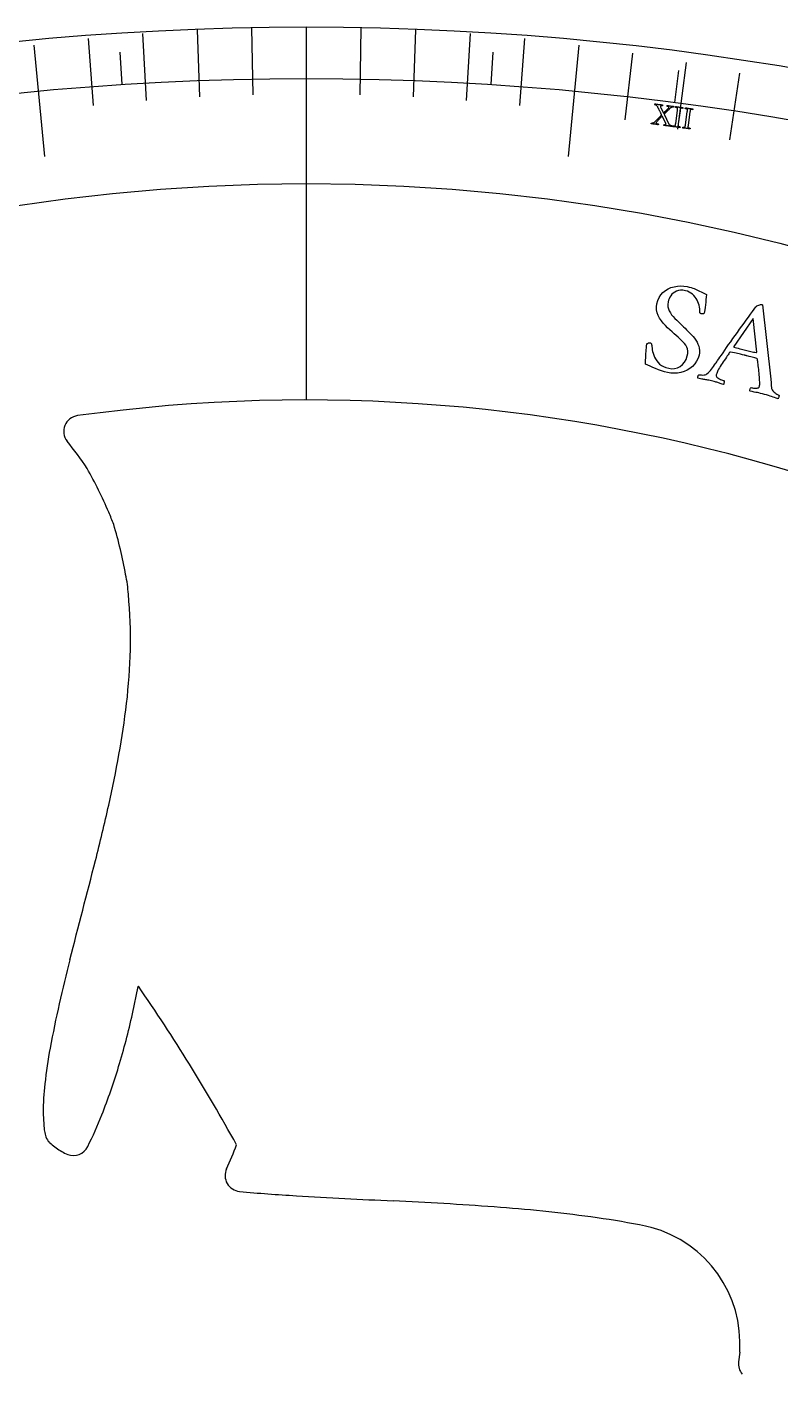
# Model space of a CAD drawing. Header units: millimetres. Extents: x -45 to 45, y -45 to 45.
# Drawn here: x -4.38 to 7.42, y 23.87 to 45 of the extents above; entities that cross this region are included whole.
import ezdxf

# ---------------------------------------------------------------- set-up
doc = ezdxf.new("R2010")
doc.units = ezdxf.units.MM
for name, color, linetype in [('CUT_INNER', 6, 'Continuous'), ('CUT_OUTER', 1, 'Continuous'), ('ENGRAVE', 7, 'Continuous'), ('ENGRAVE_FINE', 8, 'Continuous'), ('TEXT', 5, 'Continuous')]:
    doc.layers.add(name, color=color, linetype=linetype)

msp = doc.modelspace()

# ---------------------------------------------------------------- linework, layer by layer
at = {"layer": 'CUT_INNER'}
for points in [[(-2.7242, 29.5217), (-2.6337, 29.9519), (-2.6323, 29.9572)], [(-4.1246, 27.9742), (-4.124, 27.9581), (-4.1066, 27.706), (-4.1039, 27.6827)], [(-4.0263, 27.5081), (-4.0179, 27.4994), (-4.0008, 27.4833)], [(6.791, 24.2193), (6.7729, 24.0645)]]:
    msp.add_lwpolyline(points, dxfattribs=at)
for centre, radius, start, end in [((0.0002, 12.8591), 26.2908, 358.95678, 97.84003), ((-3.5517, 38.6566), 0.25, 97.91016, 217.63105), ((-7.4888, 35.416), 4.8493, 33.29014, 39.55204), ((-9.6045, 34.6182), 7.073, 23.06203, 29.2815), ((-5.6996, 36.2209), 2.8529, 20.00745, 24.16836), ((-9.8886, 35.1394), 7.1713, 10.22284, 16.67339), ((-4.7287, 35.9947), 1.943, 3.17349, 12.40927), ((-10.0005, 35.3909), 7.2468, 358.77, 5.63328), ((-12.9278, 35.5419), 10.177, 353.49941, 358.27375), ((-18.37, 36.3063), 15.6714, 347.0593, 352.97507), ((-28.3289, 38.3561), 25.8374, 345.59122, 347.57482), ((-1076.5597, 307.5368), 1108.0787, 345.5147561, 345.5977543), ((16.3606, 25.1445), 20.735, 165.39659, 169.31977), ((-26.8696, 13.2438), 29.4412, 28.89606, 34.58916), ((-14.4166, 32.1522), 11.9846, 343.23259, 347.32116), ((5.8783, 27.2421), 10.0463, 169.99602, 173.2366), ((-11.868, 31.383), 9.3225, 338.33455, 343.23999), ((1.17, 27.8889), 5.2953, 174.18639, 179.07651), ((-8.389, 29.9495), 5.5602, 333.1979, 338.82788), ((-3.4218, 27.8156), 0.695, 191.03098, 198.59775), ((-3.8464, 27.6817), 0.25, 200.54574, 223.99114), ((-2.7545, 29.0636), 2.0126, 231.73899, 237.5863), ((-5.788, 29.1902), 4.9993, 335.19869, 339.87887), ((-3.3467, 28.2346), 0.9968, 240.78135, 246.78744), ((-3.6507, 27.5521), 0.25, 249.16939, 333.95252), ((-1.0231, 26.9879), 0.25, 155.10526, 264.47513), ((0.7905, 44.8986), 18.2523, 264.22151, 267.03221), ((7.5599, 156.5717), 130.1297, 266.601399, 267.268863), ((-1.7406, -38.4604), 65.124, 85.873395, 87.271714), ((1.2125, 2.3045), 24.2523, 82.30392, 85.90168), ((2.0662, 9.3912), 17.1154, 79.36888, 81.9589), ((4.7023, 23.4081), 2.8527, 75.79866, 79.46863), ((4.91, 24.3533), 1.8857, 355.92431, 74.87213), ((7.0213, 24.0356), 0.25, 173.34726, 220.27541)]:
    msp.add_arc(centre, radius, start, end, dxfattribs=at)
at = {"layer": 'CUT_OUTER'}
msp.add_circle((0, 0), 45, dxfattribs=at)
at = {"layer": 'ENGRAVE'}
for points in [[(0, 45), (0, 39.15)], [(0, 44.7), (0, 43.6832)]]:
    msp.add_lwpolyline(points, dxfattribs=at)
for centre, radius in [((0, 0), 44.1916), ((0, 12.859), 29.684)]:
    msp.add_circle(centre, radius, dxfattribs=at)
at = {"layer": 'ENGRAVE_FINE'}
for points in [[(-3.4196, 44.8176), (-3.3394, 43.7671)], [(-2.5674, 44.8973), (-2.5073, 43.8457)], [(-1.7129, 44.9543), (-1.6728, 43.902)], [(-0.8568, 44.9886), (-0.8368, 43.9357)], [(0.8568, 44.9886), (0.8368, 43.9357)], [(1.7129, 44.9543), (1.6728, 43.902)], [(2.5674, 44.8973), (2.5073, 43.8457)], [(3.4196, 44.8176), (3.3394, 43.7671)], [(-4.2686, 44.7153), (-4.1017, 42.9669)], [(-2.9235, 44.6043), (-2.8903, 44.097)], [(2.9235, 44.6043), (2.8903, 44.097)], [(4.2686, 44.7153), (4.1017, 42.9669)], [(5.1138, 44.5906), (4.9937, 43.5433)], [(5.9543, 44.4437), (5.8143, 43.3984)], [(5.8345, 44.3176), (5.7682, 43.8136)], [(6.7895, 44.2747), (6.6296, 43.2319)]]:
    msp.add_lwpolyline(points, dxfattribs=at)
at = {"layer": 'TEXT'}
for points in [[(5.5219, 43.7844), (5.5306, 43.7834), (5.5389, 43.7825), (5.5468, 43.7817), (5.5544, 43.7811), (5.5618, 43.7805), (5.5691, 43.7799), (5.5763, 43.7793), (5.5835, 43.7786), (5.5838, 43.7773), (5.5839, 43.7756), (5.5838, 43.7734), (5.5835, 43.7707), (5.583, 43.7681), (5.5824, 43.7663), (5.5817, 43.7653), (5.5808, 43.7651), (5.5788, 43.7652), (5.5764, 43.7653), (5.5736, 43.7653), (5.5703, 43.7652), (5.5669, 43.7649), (5.5635, 43.7643), (5.5602, 43.7635), (5.557, 43.7624), (5.5542, 43.7609), (5.5521, 43.759), (5.5507, 43.7565), (5.5499, 43.7536), (5.5499, 43.7507), (5.5506, 43.7472), (5.552, 43.7432), (5.554, 43.7387), (5.5985, 43.6467), (5.611, 43.6596), (5.6231, 43.672), (5.635, 43.684), (5.6466, 43.6956), (5.6572, 43.7064), (5.6664, 43.716), (5.674, 43.7243), (5.6801, 43.7315), (5.6809, 43.7326), (5.6816, 43.7337), (5.6821, 43.7349), (5.6825, 43.7361), (5.6827, 43.7372), (5.6829, 43.738), (5.683, 43.7386), (5.6831, 43.739), (5.6829, 43.7408), (5.6821, 43.7429), (5.6805, 43.7451), (5.6782, 43.7476), (5.6746, 43.75), (5.6692, 43.7521), (5.6619, 43.7539), (5.6528, 43.7553), (5.6522, 43.756), (5.6519, 43.7573), (5.6517, 43.7591), (5.6519, 43.7617), (5.6522, 43.7643), (5.6526, 43.7665), (5.653, 43.7682), (5.6536, 43.7696), (5.6605, 43.7682), (5.667, 43.767), (5.673, 43.7658), (5.6787, 43.7646), (5.6843, 43.7636), (5.6902, 43.7626), (5.6964, 43.7616), (5.7029, 43.7607), (5.7118, 43.7596), (5.72, 43.7587), (5.7276, 43.7581), (5.7344, 43.7576), (5.7405, 43.7573), (5.7461, 43.7569), (5.7512, 43.7566), (5.7556, 43.7563), (5.7559, 43.7551), (5.7561, 43.7535), (5.7561, 43.7516), (5.756, 43.7493), (5.7556, 43.747), (5.755, 43.7451), (5.754, 43.7435), (5.7528, 43.7423), (5.7515, 43.7424), (5.7494, 43.7424), (5.7466, 43.7424), (5.7431, 43.7423), (5.7391, 43.7421), (5.7349, 43.7414), (5.7304, 43.7405), (5.7257, 43.7392), (5.721, 43.7374), (5.7164, 43.7351), (5.712, 43.7323), (5.7077, 43.7289), (5.6975, 43.7194), (5.688, 43.7106), (5.6792, 43.7024), (5.6711, 43.6949), (5.6634, 43.6877), (5.6557, 43.6804), (5.6482, 43.6731), (5.6407, 43.6656), (5.633, 43.6578), (5.6245, 43.6492), (5.6155, 43.6399), (5.6058, 43.6299), (5.6813, 43.4773), (5.6845, 43.472), (5.6888, 43.4674), (5.694, 43.4633), (5.7003, 43.4599), (5.707, 43.4571), (5.7134, 43.4548), (5.7196, 43.4532), (5.7255, 43.4521), (5.726, 43.4508), (5.7262, 43.4492), (5.7261, 43.4471), (5.7258, 43.4446), (5.7253, 43.4423), (5.7249, 43.4404), (5.7245, 43.4391), (5.7242, 43.4384), (5.7175, 43.4398), (5.7112, 43.441), (5.7054, 43.4422), (5.7001, 43.4433), (5.6948, 43.4443), (5.6889, 43.4453), (5.6824, 43.4463), (5.6754, 43.4473), (5.6657, 43.4485), (5.6567, 43.4495), (5.6483, 43.4504), (5.6405, 43.4511), (5.6327, 43.4517), (5.6242, 43.4524), (5.6152, 43.4531), (5.6054, 43.4539), (5.6047, 43.4552), (5.6044, 43.457), (5.6043, 43.4592), (5.6045, 43.4619), (5.6049, 43.4645), (5.6055, 43.4663), (5.6063, 43.4673), (5.6072, 43.4675), (5.6089, 43.4674), (5.6111, 43.4674), (5.6137, 43.4675), (5.6169, 43.4678), (5.6202, 43.4682), (5.6235, 43.4688), (5.6267, 43.4697), (5.6299, 43.4708), (5.6327, 43.4721), (5.6347, 43.4737), (5.6361, 43.4755), (5.6367, 43.4776), (5.6368, 43.4782), (5.6367, 43.4788), (5.6366, 43.4795), (5.6363, 43.4804), (5.6361, 43.4813), (5.6358, 43.482), (5.6354, 43.4827), (5.635, 43.4833), (5.5767, 43.6049), (5.5703, 43.5983), (5.5637, 43.5914), (5.5567, 43.5841), (5.5495, 43.5764), (5.5422, 43.5685), (5.5351, 43.5608), (5.528, 43.5531), (5.521, 43.5455), (5.5144, 43.5382), (5.5082, 43.5313), (5.5025, 43.5248), (5.4973, 43.5188), (5.4928, 43.5134), (5.489, 43.5089), (5.4861, 43.5053), (5.4839, 43.5026), (5.4836, 43.5021), (5.4832, 43.5015), (5.4827, 43.5007), (5.4821, 43.4999), (5.4815, 43.4989), (5.4811, 43.4979), (5.4808, 43.4968), (5.4806, 43.4956), (5.4808, 43.4934), (5.4821, 43.4911), (5.4844, 43.4888), (5.4878, 43.4865), (5.4925, 43.4843), (5.4987, 43.4823), (5.5064, 43.4807), (5.5156, 43.4793), (5.5161, 43.478), (5.5164, 43.4763), (5.5165, 43.4742), (5.5164, 43.4717), (5.5161, 43.4693), (5.5158, 43.4675), (5.5154, 43.4662), (5.5149, 43.4655), (5.5083, 43.4668), (5.5017, 43.4681), (5.495, 43.4693), (5.4883, 43.4706), (5.4815, 43.4717), (5.4748, 43.4728), (5.4682, 43.4738), (5.4616, 43.4747), (5.4527, 43.4758), (5.4444, 43.4766), (5.4368, 43.4774), (5.4298, 43.4779), (5.4231, 43.4784), (5.4163, 43.4788), (5.4094, 43.4792), (5.4023, 43.4796), (5.4021, 43.481), (5.4022, 43.4828), (5.4025, 43.4848), (5.403, 43.4872), (5.4037, 43.4895), (5.4042, 43.4912), (5.4047, 43.4924), (5.405, 43.4932), (5.4065, 43.4931), (5.409, 43.4931), (5.4126, 43.4932), (5.4172, 43.4934), (5.4224, 43.4938), (5.4278, 43.4945), (5.4335, 43.4956), (5.4394, 43.497), (5.4451, 43.4989), (5.4503, 43.5013), (5.4548, 43.5043), (5.4588, 43.5078), (5.4691, 43.5181), (5.4788, 43.528), (5.4881, 43.5375), (5.4969, 43.5466), (5.5054, 43.5555), (5.5139, 43.5643), (5.5224, 43.5733), (5.5309, 43.5822), (5.5396, 43.5914), (5.5486, 43.6009), (5.558, 43.6107), (5.5679, 43.6209), (5.5656, 43.6259), (5.5629, 43.6315), (5.56, 43.6377), (5.5567, 43.6444), (5.5532, 43.6515), (5.5497, 43.6587), (5.5461, 43.6662), (5.5425, 43.6737), (5.5389, 43.6812), (5.5354, 43.6885), (5.532, 43.6955), (5.5287, 43.7023), (5.5256, 43.7086), (5.5228, 43.7143), (5.5203, 43.7194), (5.518, 43.7239), (5.5162, 43.7276), (5.5149, 43.7303), (5.5141, 43.7319), (5.5139, 43.7324), (5.5108, 43.7389), (5.5076, 43.7447), (5.5045, 43.7498), (5.5014, 43.7543), (5.4982, 43.7583), (5.4945, 43.7622), (5.4905, 43.766), (5.4862, 43.7696), (5.4831, 43.7718), (5.4798, 43.7738), (5.4762, 43.7755), (5.4724, 43.777), (5.4687, 43.7782), (5.4654, 43.7792), (5.4625, 43.7799), (5.4601, 43.7803), (5.4593, 43.7808), (5.4588, 43.7819), (5.4587, 43.7838), (5.4589, 43.7864), (5.4593, 43.7891), (5.46, 43.7912), (5.4608, 43.7928), (5.4618, 43.794), (5.4703, 43.7926), (5.4781, 43.7914), (5.4853, 43.7901), (5.4919, 43.789), (5.4984, 43.7878), (5.5056, 43.7867), (5.5134, 43.7856), (5.5219, 43.7844)], [(5.8436, 43.7427), (5.8507, 43.7418), (5.8577, 43.741), (5.8646, 43.7403), (5.8714, 43.7397), (5.8783, 43.7391), (5.8853, 43.7385), (5.8924, 43.7378), (5.8998, 43.7371), (5.9004, 43.7358), (5.9008, 43.7342), (5.9008, 43.7323), (5.9005, 43.7301), (5.9, 43.7278), (5.8994, 43.726), (5.8987, 43.7245), (5.8979, 43.7235), (5.8961, 43.7237), (5.8937, 43.7238), (5.8907, 43.724), (5.887, 43.7242), (5.8831, 43.7243), (5.8793, 43.7243), (5.8756, 43.7242), (5.872, 43.724), (5.8689, 43.7236), (5.8664, 43.7229), (5.8647, 43.7219), (5.8636, 43.7206), (5.8626, 43.7181), (5.8617, 43.7152), (5.8609, 43.7119), (5.8602, 43.7082), (5.8596, 43.7042), (5.8589, 43.7), (5.8583, 43.6957), (5.8577, 43.6911), (5.8576, 43.6904), (5.8575, 43.6897), (5.8574, 43.689), (5.8573, 43.6882), (5.8572, 43.6875), (5.8571, 43.6868), (5.857, 43.686), (5.8569, 43.6853), (5.8296, 43.482), (5.8295, 43.4812), (5.8294, 43.4805), (5.8293, 43.4798), (5.8292, 43.479), (5.8291, 43.4783), (5.829, 43.4776), (5.8289, 43.4768), (5.8288, 43.4761), (5.8282, 43.4716), (5.8277, 43.4673), (5.8272, 43.4632), (5.8268, 43.4593), (5.8265, 43.4556), (5.8265, 43.4523), (5.8266, 43.4493), (5.8269, 43.4466), (5.8276, 43.4453), (5.829, 43.4439), (5.8312, 43.4426), (5.8341, 43.4412), (5.8374, 43.4398), (5.8409, 43.4386), (5.8445, 43.4375), (5.8483, 43.4365), (5.8519, 43.4357), (5.8548, 43.4351), (5.8572, 43.4346), (5.8589, 43.4343), (5.8594, 43.4331), (5.8597, 43.4315), (5.8598, 43.4296), (5.8597, 43.4273), (5.8594, 43.425), (5.8588, 43.4232), (5.8581, 43.4217), (5.8571, 43.4207), (5.8499, 43.4221), (5.8429, 43.4235), (5.836, 43.4249), (5.8293, 43.4262), (5.8226, 43.4274), (5.8158, 43.4285), (5.8089, 43.4296), (5.8019, 43.4306), (5.7951, 43.4314), (5.7882, 43.4322), (5.7812, 43.4329), (5.7741, 43.4335), (5.767, 43.4341), (5.7597, 43.4346), (5.7525, 43.4351), (5.7451, 43.4356), (5.7445, 43.4369), (5.7441, 43.4385), (5.7441, 43.4404), (5.7443, 43.4427), (5.7448, 43.4449), (5.7454, 43.4468), (5.7461, 43.4482), (5.747, 43.4493), (5.7487, 43.4491), (5.7511, 43.4489), (5.7541, 43.4488), (5.7578, 43.4486), (5.7617, 43.4485), (5.7655, 43.4486), (5.7693, 43.4489), (5.773, 43.4493), (5.7762, 43.4499), (5.7787, 43.4507), (5.7803, 43.4516), (5.7811, 43.4527), (5.7824, 43.4557), (5.7835, 43.4592), (5.7845, 43.4631), (5.7853, 43.4675), (5.786, 43.4722), (5.7868, 43.4771), (5.7875, 43.4822), (5.7882, 43.4875), (5.8153, 43.6909), (5.816, 43.6961), (5.8166, 43.7013), (5.8172, 43.7063), (5.8177, 43.7111), (5.8181, 43.7157), (5.8182, 43.7198), (5.818, 43.7235), (5.8176, 43.7268), (5.8171, 43.7282), (5.8158, 43.7296), (5.8136, 43.7309), (5.8106, 43.7322), (5.807, 43.7333), (5.8034, 43.7344), (5.7997, 43.7354), (5.7959, 43.7364), (5.7923, 43.7372), (5.7894, 43.7378), (5.787, 43.7382), (5.7852, 43.7385), (5.7847, 43.7398), (5.7844, 43.7414), (5.7843, 43.7433), (5.7844, 43.7456), (5.7847, 43.7478), (5.7853, 43.7497), (5.786, 43.7511), (5.787, 43.7522), (5.7943, 43.7509), (5.8015, 43.7497), (5.8087, 43.7484), (5.8158, 43.7471), (5.8228, 43.7459), (5.8298, 43.7447), (5.8367, 43.7436), (5.8436, 43.7427)], [(5.9985, 43.7217), (6.0055, 43.7208), (6.0125, 43.72), (6.0194, 43.7192), (6.0262, 43.7186), (6.0331, 43.718), (6.0401, 43.7174), (6.0473, 43.7167), (6.0546, 43.716), (6.0553, 43.7147), (6.0556, 43.7131), (6.0557, 43.7111), (6.0554, 43.7089), (6.0548, 43.7067), (6.0542, 43.7048), (6.0535, 43.7034), (6.0527, 43.7023), (6.0509, 43.7025), (6.0485, 43.7027), (6.0455, 43.7029), (6.0418, 43.7031), (6.0379, 43.7032), (6.0341, 43.7032), (6.0304, 43.7031), (6.0268, 43.7029), (6.0237, 43.7025), (6.0212, 43.7018), (6.0194, 43.7008), (6.0184, 43.6996), (6.0174, 43.6971), (6.0165, 43.6941), (6.0156, 43.6908), (6.0149, 43.6872), (6.0143, 43.6832), (6.0136, 43.679), (6.013, 43.6747), (6.0123, 43.6701), (6.0122, 43.6694), (6.0121, 43.6687), (6.012, 43.6679), (6.0119, 43.6672), (6.0118, 43.6665), (6.0117, 43.6657), (6.0116, 43.665), (6.0115, 43.6643), (5.9835, 43.461), (5.9834, 43.4603), (5.9833, 43.4596), (5.9832, 43.4589), (5.9831, 43.4581), (5.983, 43.4574), (5.9829, 43.4567), (5.9828, 43.4559), (5.9827, 43.4552), (5.9821, 43.4507), (5.9816, 43.4464), (5.9811, 43.4422), (5.9807, 43.4383), (5.9804, 43.4347), (5.9803, 43.4314), (5.9804, 43.4284), (5.9807, 43.4257), (5.9814, 43.4244), (5.9828, 43.423), (5.9849, 43.4217), (5.9878, 43.4202), (5.9912, 43.4188), (5.9947, 43.4176), (5.9983, 43.4165), (6.0021, 43.4155), (6.0056, 43.4147), (6.0086, 43.4141), (6.0109, 43.4136), (6.0127, 43.4133), (6.0132, 43.4121), (6.0135, 43.4105), (6.0135, 43.4085), (6.0134, 43.4063), (6.0131, 43.404), (6.0125, 43.4022), (6.0118, 43.4007), (6.0108, 43.3997), (6.0036, 43.4011), (5.9966, 43.4026), (5.9898, 43.4039), (5.9831, 43.4052), (5.9764, 43.4065), (5.9696, 43.4077), (5.9627, 43.4087), (5.9557, 43.4098), (5.9488, 43.4106), (5.9419, 43.4115), (5.9349, 43.4122), (5.9278, 43.4128), (5.9207, 43.4134), (5.9135, 43.414), (5.9062, 43.4145), (5.8989, 43.415), (5.8982, 43.4163), (5.8979, 43.4179), (5.8978, 43.4198), (5.8981, 43.4221), (5.8986, 43.4243), (5.8992, 43.4261), (5.9, 43.4276), (5.9008, 43.4287), (5.9025, 43.4285), (5.9049, 43.4283), (5.9079, 43.4281), (5.9116, 43.4279), (5.9155, 43.4279), (5.9193, 43.4279), (5.9231, 43.4282), (5.9268, 43.4286), (5.93, 43.4292), (5.9325, 43.4299), (5.9341, 43.4309), (5.9349, 43.432), (5.9362, 43.435), (5.9374, 43.4385), (5.9383, 43.4424), (5.9392, 43.4468), (5.9399, 43.4515), (5.9407, 43.4564), (5.9414, 43.4615), (5.9422, 43.4667), (5.9699, 43.67), (5.9706, 43.6753), (5.9713, 43.6804), (5.9719, 43.6854), (5.9725, 43.6903), (5.9728, 43.6948), (5.973, 43.6989), (5.9728, 43.7026), (5.9724, 43.7059), (5.9719, 43.7074), (5.9706, 43.7088), (5.9684, 43.7101), (5.9654, 43.7113), (5.9619, 43.7125), (5.9583, 43.7136), (5.9545, 43.7146), (5.9507, 43.7156), (5.9472, 43.7164), (5.9442, 43.717), (5.9418, 43.7175), (5.94, 43.7178), (5.9395, 43.719), (5.9392, 43.7206), (5.9392, 43.7225), (5.9393, 43.7248), (5.9396, 43.7271), (5.9401, 43.7289), (5.9409, 43.7304), (5.9419, 43.7314), (5.9492, 43.7302), (5.9564, 43.7289), (5.9636, 43.7276), (5.9706, 43.7263), (5.9777, 43.725), (5.9847, 43.7238), (5.9916, 43.7227), (5.9985, 43.7217)], [(5.9703, 40.928), (6.0017, 40.9209), (6.0301, 40.9134), (6.0555, 40.9055), (6.078, 40.8974), (6.099, 40.8888), (6.1201, 40.8794), (6.1413, 40.8693), (6.1627, 40.8585), (6.1854, 40.8468), (6.2108, 40.8339), (6.2388, 40.8199), (6.2695, 40.8047), (6.2667, 40.7642), (6.2631, 40.7232), (6.2587, 40.6817), (6.2534, 40.6397), (6.248, 40.6001), (6.2432, 40.566), (6.2388, 40.5372), (6.235, 40.5138), (6.2338, 40.509), (6.2303, 40.5054), (6.2247, 40.503), (6.2169, 40.5018), (6.2084, 40.5013), (6.2009, 40.5013), (6.1943, 40.5018), (6.1886, 40.5027), (6.1818, 40.5048), (6.176, 40.5077), (6.1712, 40.5115), (6.1674, 40.5161), (6.1685, 40.536), (6.1679, 40.5578), (6.1655, 40.5817), (6.1614, 40.6076), (6.1553, 40.6345), (6.1471, 40.6612), (6.1368, 40.6879), (6.1244, 40.7145), (6.1098, 40.7404), (6.0928, 40.7646), (6.0736, 40.7874), (6.0521, 40.8086), (6.0281, 40.8274), (6.0016, 40.8428), (5.9726, 40.8549), (5.941, 40.8635), (5.9005, 40.8698), (5.8635, 40.8708), (5.8301, 40.8663), (5.8003, 40.8566), (5.7739, 40.8428), (5.7505, 40.8262), (5.7301, 40.8069), (5.7128, 40.7847), (5.6984, 40.7611), (5.6866, 40.7371), (5.6776, 40.7129), (5.6712, 40.6884), (5.6661, 40.6495), (5.667, 40.6128), (5.6739, 40.5783), (5.6869, 40.5461), (5.7045, 40.5155), (5.7251, 40.4858), (5.749, 40.457), (5.7759, 40.4291), (5.8045, 40.4016), (5.8331, 40.3737), (5.8616, 40.3455), (5.8902, 40.317), (5.9124, 40.2958), (5.9357, 40.2735), (5.96, 40.2501), (5.9854, 40.2256), (6.011, 40.2002), (6.0358, 40.1738), (6.0598, 40.1465), (6.083, 40.1182), (6.1043, 40.0889), (6.1226, 40.0586), (6.1379, 40.0271), (6.1503, 39.9946), (6.1587, 39.961), (6.1623, 39.9265), (6.1611, 39.8911), (6.1551, 39.8548), (6.1393, 39.8031), (6.1168, 39.7563), (6.0876, 39.7144), (6.0517, 39.6773), (6.0109, 39.6454), (5.9668, 39.619), (5.9196, 39.5981), (5.8692, 39.5826), (5.8171, 39.5729), (5.7649, 39.5691), (5.7126, 39.5713), (5.6602, 39.5794), (5.6114, 39.5912), (5.5641, 39.6055), (5.5182, 39.6224), (5.4737, 39.6418), (5.431, 39.6617), (5.3905, 39.6801), (5.3521, 39.6968), (5.3159, 39.712), (5.316, 39.7435), (5.3167, 39.776), (5.3179, 39.8094), (5.3197, 39.8438), (5.3219, 39.8775), (5.3241, 39.9091), (5.3265, 39.9386), (5.3289, 39.9659), (5.3312, 39.9896), (5.3332, 40.0083), (5.3349, 40.022), (5.3363, 40.0307), (5.3426, 40.0346), (5.3492, 40.038), (5.3561, 40.041), (5.3634, 40.0435), (5.3707, 40.0453), (5.3781, 40.0462), (5.3853, 40.0462), (5.3925, 40.0452), (5.4007, 40.0424), (5.4065, 40.0376), (5.4101, 40.0309), (5.4115, 40.0222), (5.4122, 40.0057), (5.4141, 39.9861), (5.4172, 39.9636), (5.4213, 39.9379), (5.4271, 39.9104), (5.4351, 39.882), (5.4452, 39.8527), (5.4576, 39.8226), (5.4727, 39.7929), (5.4909, 39.7648), (5.5124, 39.7383), (5.537, 39.7133), (5.5655, 39.6911), (5.5986, 39.6725), (5.6363, 39.6575), (5.6786, 39.6463), (5.7255, 39.6405), (5.7711, 39.6434), (5.8155, 39.6549), (5.8586, 39.6751), (5.8975, 39.7038), (5.929, 39.7409), (5.953, 39.7865), (5.9697, 39.8406), (5.9761, 39.8808), (5.9767, 39.9174), (5.9716, 39.9505), (5.9607, 39.98), (5.9453, 40.0072), (5.9267, 40.0335), (5.905, 40.0589), (5.88, 40.0834), (5.8528, 40.1077), (5.8246, 40.1328), (5.7952, 40.1586), (5.7647, 40.1851), (5.731, 40.2164), (5.6969, 40.2489), (5.6622, 40.2826), (5.627, 40.3176), (5.5934, 40.3541), (5.5634, 40.3923), (5.5371, 40.4323), (5.5145, 40.4741), (5.4975, 40.5177), (5.4882, 40.5632), (5.4866, 40.6107), (5.4927, 40.6601), (5.5065, 40.7111), (5.5269, 40.7572), (5.554, 40.7984), (5.5876, 40.8346), (5.6264, 40.8657), (5.6687, 40.8913), (5.7145, 40.9115), (5.7639, 40.9262), (5.8151, 40.9353), (5.8666, 40.9386), (5.9183, 40.9362), (5.9703, 40.928)], [(6.4143, 39.7233), (6.4162, 39.7261), (6.4221, 39.7346), (6.4318, 39.7488), (6.4455, 39.7686), (6.4625, 39.7933), (6.4823, 39.8221), (6.5048, 39.8548), (6.5301, 39.8917), (6.5577, 39.9316), (6.5871, 39.9736), (6.6183, 40.0177), (6.6513, 40.0639), (6.6854, 40.1116), (6.7199, 40.1599), (6.7547, 40.2089), (6.79, 40.2586), (6.8252, 40.3081), (6.8598, 40.3566), (6.8939, 40.4039), (6.9273, 40.4502), (6.9594, 40.4945), (6.9897, 40.536), (7.0181, 40.5748), (7.0446, 40.6108), (7.0522, 40.6178), (7.0624, 40.6247), (7.0752, 40.6314), (7.0907, 40.638), (7.1063, 40.6435), (7.1195, 40.6469), (7.1304, 40.6481), (7.1389, 40.6473), (7.1408, 40.6467), (7.1423, 40.6462), (7.1433, 40.6456), (7.1439, 40.6449), (7.1445, 40.6442), (7.1454, 40.6432), (7.1467, 40.642), (7.1484, 40.6405), (7.277, 39.4743), (7.2825, 39.4168), (7.2867, 39.3738), (7.2898, 39.3453), (7.2917, 39.3311), (7.2949, 39.3187), (7.3007, 39.3064), (7.3091, 39.2941), (7.32, 39.282), (7.3324, 39.2704), (7.3452, 39.2601), (7.3582, 39.2508), (7.3715, 39.2426), (7.3838, 39.2359), (7.3937, 39.2307), (7.4012, 39.2272), (7.4064, 39.2252), (7.4082, 39.2186), (7.4083, 39.2108), (7.4067, 39.2021), (7.4036, 39.1923), (7.3999, 39.183), (7.3968, 39.1759), (7.3944, 39.171), (7.3925, 39.1682), (7.365, 39.178), (7.3388, 39.1873), (7.3142, 39.196), (7.291, 39.2041), (7.2673, 39.2121), (7.2413, 39.2203), (7.2129, 39.2286), (7.1822, 39.2372), (7.1496, 39.2459), (7.1199, 39.2533), (7.0929, 39.2596), (7.0686, 39.2646), (7.0443, 39.2694), (7.017, 39.2749), (6.9869, 39.2809), (6.9539, 39.2875), (6.9517, 39.2932), (6.951, 39.3002), (6.9519, 39.3083), (6.9543, 39.3177), (6.9577, 39.3269), (6.9616, 39.3342), (6.966, 39.3399), (6.9708, 39.3437), (6.9812, 39.3415), (6.9943, 39.3394), (7.0101, 39.3376), (7.0287, 39.336), (7.0473, 39.3352), (7.063, 39.3358), (7.0759, 39.3379), (7.0859, 39.3414), (7.0907, 39.3453), (7.0949, 39.3509), (7.0985, 39.3584), (7.1015, 39.3676), (7.1036, 39.3785), (7.1048, 39.393), (7.1053, 39.4111), (7.105, 39.4328), (7.104, 39.4572), (7.1026, 39.4831), (7.1005, 39.5107), (7.098, 39.5399), (7.0951, 39.5698), (7.0921, 39.5993), (7.089, 39.6283), (7.0858, 39.657), (7.0826, 39.6843), (7.0797, 39.7091), (7.0771, 39.7313), (7.0747, 39.751), (7.0728, 39.7672), (7.0714, 39.7787), (7.0706, 39.7856), (7.0703, 39.7879), (7.0701, 39.7883), (7.0695, 39.7892), (7.0686, 39.7908), (7.0673, 39.7931), (7.0657, 39.7954), (7.064, 39.7972), (7.0622, 39.7985), (7.0602, 39.7993), (7.0443, 39.8044), (7.0265, 39.8097), (7.0068, 39.8152), (6.9853, 39.8209), (6.9633, 39.8266), (6.942, 39.8321), (6.9215, 39.8374), (6.9017, 39.8425), (6.8966, 39.8438), (6.8915, 39.8451), (6.8864, 39.8464), (6.8813, 39.8477), (6.8763, 39.8489), (6.8716, 39.8501), (6.8672, 39.8513), (6.8629, 39.8523), (6.8335, 39.8598), (6.8062, 39.8664), (6.7813, 39.8724), (6.7585, 39.8776), (6.7354, 39.8826), (6.7091, 39.888), (6.6796, 39.8938), (6.6469, 39.8999), (6.6457, 39.9), (6.6442, 39.8997), (6.6423, 39.8992), (6.64, 39.8983), (6.6379, 39.8974), (6.6364, 39.8968), (6.6355, 39.8964), (6.6352, 39.8963), (6.6336, 39.894), (6.6289, 39.887), (6.621, 39.8755), (6.6099, 39.8593), (6.5966, 39.84), (6.5822, 39.8189), (6.5665, 39.7961), (6.5496, 39.7715), (6.5325, 39.7465), (6.5163, 39.7222), (6.501, 39.6986), (6.4866, 39.6757), (6.4723, 39.6533), (6.4603, 39.6325), (6.4504, 39.6133), (6.4426, 39.5958), (6.4364, 39.5799), (6.4313, 39.5656), (6.4273, 39.553), (6.4243, 39.542), (6.4237, 39.5309), (6.4273, 39.52), (6.435, 39.5093), (6.4469, 39.4988), (6.4612, 39.4889), (6.476, 39.4801), (6.4913, 39.4724), (6.5071, 39.4658), (6.5217, 39.4603), (6.5333, 39.4561), (6.5418, 39.4532), (6.5474, 39.4516), (6.5485, 39.448), (6.5488, 39.4423), (6.5484, 39.4345), (6.5471, 39.4247), (6.5453, 39.4145), (6.5431, 39.406), (6.5404, 39.399), (6.5374, 39.3936), (6.5192, 39.3991), (6.5025, 39.4043), (6.4871, 39.4092), (6.4731, 39.4137), (6.4598, 39.418), (6.4465, 39.4223), (6.4332, 39.4266), (6.4199, 39.4309), (6.4055, 39.4353), (6.3889, 39.44), (6.37, 39.4449), (6.349, 39.4501), (6.3278, 39.455), (6.3082, 39.4592), (6.2903, 39.4628), (6.2741, 39.4657), (6.2588, 39.4682), (6.2435, 39.4707), (6.2281, 39.4733), (6.2128, 39.4758), (6.1965, 39.4785), (6.1781, 39.4817), (6.1577, 39.4853), (6.1354, 39.4894), (6.1343, 39.493), (6.1343, 39.4985), (6.1352, 39.5062), (6.1372, 39.5159), (6.1398, 39.5259), (6.1425, 39.5343), (6.1454, 39.5412), (6.1485, 39.5466), (6.1593, 39.5447), (6.1735, 39.5433), (6.1912, 39.5422), (6.2122, 39.5416), (6.2333, 39.5422), (6.2511, 39.5451), (6.2655, 39.5503), (6.2766, 39.5577), (6.2959, 39.5742), (6.3143, 39.5922), (6.3319, 39.6115), (6.3487, 39.6322), (6.365, 39.654), (6.3814, 39.6764), (6.3978, 39.6995), (6.4143, 39.7233)], [(7.0044, 40.4263), (6.6992, 39.9885), (6.6992, 39.9882), (6.6992, 39.9874), (6.6992, 39.986), (6.6992, 39.9842), (6.6993, 39.9822), (6.6997, 39.9808), (6.7003, 39.9798), (6.7012, 39.9793), (6.7215, 39.9733), (6.7436, 39.9669), (6.7677, 39.9602), (6.7937, 39.9531), (6.8194, 39.9461), (6.8425, 39.94), (6.8628, 39.9346), (6.8805, 39.9301), (6.9035, 39.9244), (6.9254, 39.9192), (6.9462, 39.9145), (6.966, 39.9104), (6.9856, 39.9064), (7.0061, 39.9022), (7.0275, 39.8977), (7.0498, 39.893), (7.0518, 39.8928), (7.0535, 39.8934), (7.055, 39.8947), (7.0563, 39.8967), (7.0573, 39.8988), (7.058, 39.9003), (7.0585, 39.9012), (7.0586, 39.9015)]]:
    msp.add_lwpolyline(points, close=True, dxfattribs=at)

doc.saveas('drawing.dxf')
